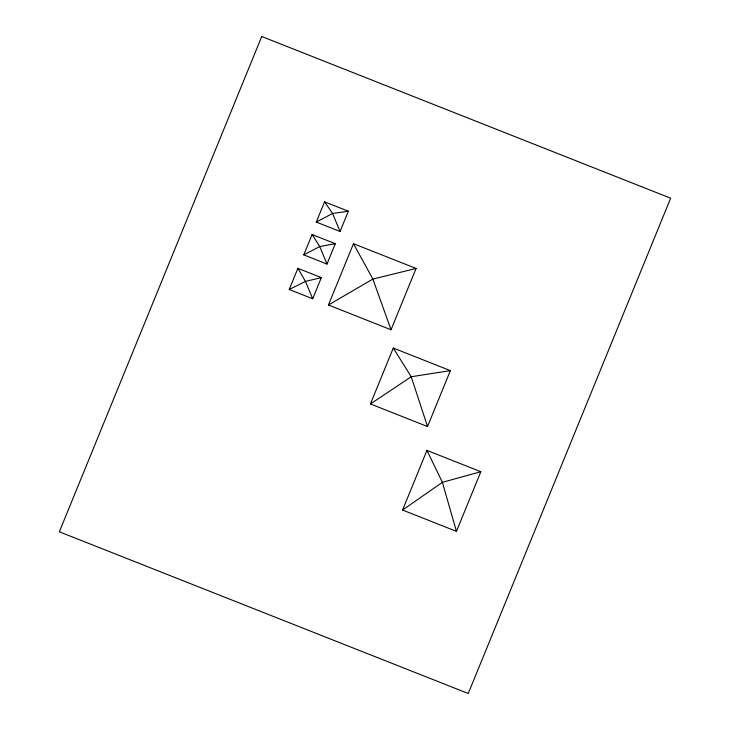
<?xml version="1.0" encoding="UTF-8"?>
<svg xmlns="http://www.w3.org/2000/svg" width="730" height="730" viewBox="0 0 730 730"><rect width="100%" height="100%" fill="white"/><g stroke="black" fill="none" stroke-linecap="round" stroke-linejoin="round"><path stroke-width="1.09" d="M316.291 222.075L324.567 201.827L348.347 211.225L340.07 231.483L316.291 222.075L332.57 213.479L348.347 211.225M289.226 289.5L297.876 268.321L321.346 277.601L312.695 298.78L289.226 289.5L305.459 281.406L321.346 277.601M303.78 254.87L312.102 234.512L335.307 243.692L326.985 264.05L303.78 254.87L319.758 246.548L335.307 243.692M328.436 305.003L353.484 243.701L416.082 268.457L391.034 329.759L328.436 305.003L372.866 279.07L416.082 268.457M370.438 403.964L393.278 348.055L450.364 370.63L427.524 426.539L370.438 403.964L411.227 376.744L450.364 370.63M402.577 510.042L426.95 450.392L480.833 471.708L456.46 531.349L402.577 510.042L442.38 482.32L480.833 471.708M324.567 201.827L332.57 213.479L340.07 231.483M312.102 234.512L319.758 246.548L326.985 264.05M393.278 348.055L411.227 376.744L427.524 426.539M297.876 268.321L305.459 281.406L312.695 298.78M353.484 243.701L372.866 279.07L391.034 329.759M426.95 450.392L442.38 482.32L456.46 531.349M261.751 36.5L59.34 531.796L468.249 693.5L670.66 198.204L261.751 36.5"/></g></svg>
